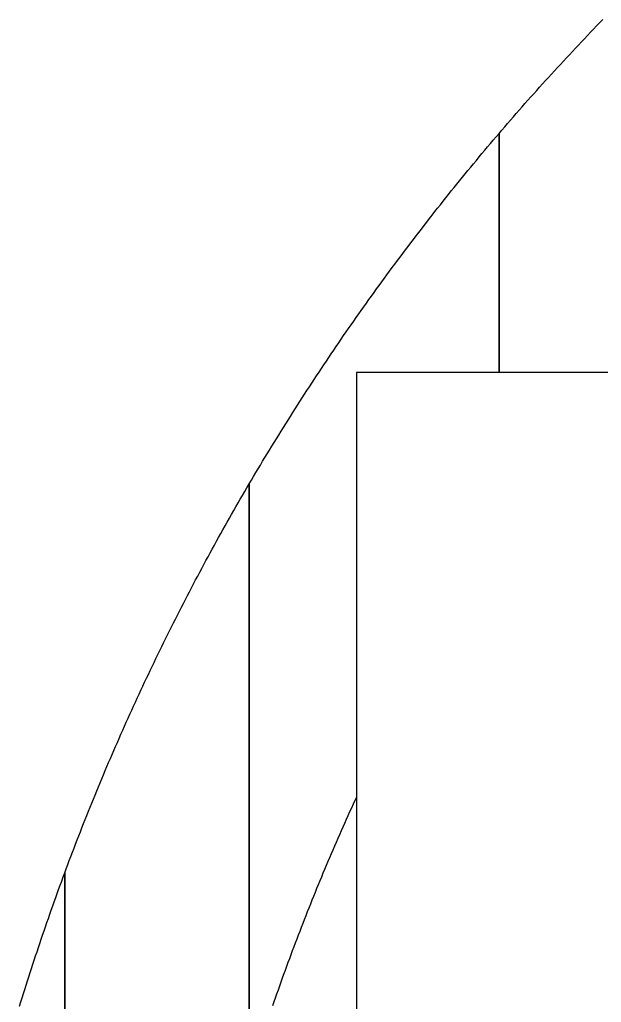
# Model space of a CAD drawing. Extents: x -25400 to 25400, y -24113 to 25400.
# Drawn here: x -24289 to -18247, y 7470 to 17684 of the extents above; entities that cross this region are included whole.
import ezdxf

# ---------------------------------------------------------------- set-up
doc = ezdxf.new("R2010")
doc.units = 0
doc.layers.add('L0D0', color=2, linetype='CONTINUOUS')

msp = doc.modelspace()

# ---------------------------------------------------------------- linework, layer by layer
at = {"layer": 'L0D0'}
for points in [[(-16115.797, 14017), (-19309.859, 14017), (-19309.859, 16501.193), (-19280.137, 16535.91), (-19250.352, 16570.574), (-19220.506, 16605.185), (-19190.597, 16639.742), (-19160.625, 16674.245), (-19130.592, 16708.693), (-19100.497, 16743.088), (-19070.34, 16777.429), (-19040.122, 16811.715), (-19009.842, 16845.947), (-18979.5, 16880.124), (-18949.096, 16914.247), (-18918.632, 16948.315), (-18888.106, 16982.328), (-18857.519, 17016.286), (-18826.871, 17050.189), (-18796.162, 17084.036), (-18765.392, 17117.829), (-18734.561, 17151.566), (-18703.67, 17185.247), (-18672.718, 17218.873), (-18641.706, 17252.443), (-18610.633, 17285.957), (-18579.501, 17319.416), (-18548.308, 17352.818), (-18517.055, 17386.164), (-18485.741, 17419.454), (-18454.369, 17452.687), (-18422.936, 17485.864), (-18391.444, 17518.984), (-18359.892, 17552.047), (-18328.281, 17585.054), (-18296.61, 17618.004), (-18264.88, 17650.897), (-18233.091, 17683.732)], [(-21905.071, -12857.988), (-21905.071, 12857.988), (-21881.901, 12897.381), (-21858.659, 12936.732), (-21835.346, 12976.042), (-21811.963, 13015.309), (-21788.509, 13054.534), (-21764.985, 13093.718), (-21741.39, 13132.858), (-21717.725, 13171.956), (-21693.989, 13211.012), (-21670.183, 13250.025), (-21646.307, 13288.995), (-21622.361, 13327.922), (-21598.345, 13366.805), (-21574.259, 13405.646), (-21550.104, 13444.443), (-21525.878, 13483.196), (-21501.583, 13521.906), (-21477.218, 13560.572), (-21452.783, 13599.194), (-21428.28, 13637.772), (-21403.706, 13676.306), (-21379.064, 13714.796), (-21354.352, 13753.241), (-21329.571, 13791.642), (-21304.721, 13829.998), (-21279.802, 13868.31), (-21254.815, 13906.576), (-21229.758, 13944.798), (-21204.633, 13982.974), (-21179.439, 14021.105), (-21154.176, 14059.191), (-21128.845, 14097.231), (-21103.445, 14135.225), (-21077.978, 14173.174), (-21052.442, 14211.077), (-21026.838, 14248.933), (-21001.165, 14286.744), (-20975.425, 14324.509), (-20949.617, 14362.227), (-20923.741, 14399.898), (-20897.797, 14437.523), (-20871.786, 14475.101), (-20845.707, 14512.633), (-20819.56, 14550.117), (-20793.347, 14587.554), (-20767.065, 14624.944), (-20740.717, 14662.287), (-20714.302, 14699.582), (-20687.819, 14736.83), (-20661.269, 14774.03), (-20634.653, 14811.182), (-20607.97, 14848.286), (-20581.22, 14885.342), (-20554.403, 14922.35), (-20527.52, 14959.309), (-20500.57, 14996.22), (-20473.554, 15033.083), (-20446.472, 15069.897), (-20419.323, 15106.662), (-20392.109, 15143.378), (-20364.828, 15180.045), (-20337.482, 15216.663), (-20310.069, 15253.232), (-20282.591, 15289.751), (-20255.047, 15326.221), (-20227.438, 15362.641), (-20199.763, 15399.012), (-20172.023, 15435.333), (-20144.217, 15471.603), (-20116.347, 15507.824), (-20088.411, 15543.994), (-20060.41, 15580.114), (-20032.344, 15616.184), (-20004.213, 15652.203), (-19976.018, 15688.171), (-19947.757, 15724.089), (-19919.433, 15759.956), (-19891.043, 15795.771), (-19862.59, 15831.536), (-19834.072, 15867.249), (-19805.49, 15902.911), (-19776.843, 15938.522), (-19748.133, 15974.08), (-19719.359, 16009.587), (-19690.521, 16045.043), (-19661.619, 16080.446), (-19632.653, 16115.797), (-19603.624, 16151.096), (-19574.532, 16186.343), (-19545.376, 16221.538), (-19516.157, 16256.68), (-19486.874, 16291.769), (-19457.529, 16326.805), (-19428.12, 16361.789), (-19398.649, 16396.72), (-19369.115, 16431.597), (-19339.518, 16466.422), (-19309.859, 16501.193), (-19309.859, 14017), (-20791, 14017), (-20791, 7015.85)], [(-23820.952, -8816.023), (-23820.952, 8816.023), (-23805.05, 8858.87), (-23789.072, 8901.688), (-23773.017, 8944.478), (-23756.884, 8987.238), (-23740.675, 9029.97), (-23724.389, 9072.672), (-23708.026, 9115.345), (-23691.586, 9157.988), (-23675.07, 9200.602), (-23658.477, 9243.185), (-23641.807, 9285.739), (-23625.061, 9328.263), (-23608.238, 9370.757), (-23591.339, 9413.22), (-23574.364, 9455.653), (-23557.312, 9498.055), (-23540.184, 9540.427), (-23522.98, 9582.767), (-23505.699, 9625.077), (-23488.343, 9667.355), (-23470.91, 9709.602), (-23453.402, 9751.818), (-23435.817, 9794.002), (-23418.157, 9836.154), (-23400.421, 9878.275), (-23382.609, 9920.364), (-23364.721, 9962.42), (-23346.758, 10004.444), (-23328.719, 10046.436), (-23310.604, 10088.395), (-23292.415, 10130.322), (-23274.149, 10172.216), (-23255.809, 10214.077), (-23237.393, 10255.904), (-23218.902, 10297.699), (-23200.335, 10339.46), (-23181.694, 10381.188), (-23162.977, 10422.882), (-23144.186, 10464.543), (-23125.32, 10506.169), (-23106.378, 10547.762), (-23087.362, 10589.32), (-23068.271, 10630.844), (-23049.106, 10672.334), (-23029.866, 10713.789), (-23010.551, 10755.21), (-22991.162, 10796.595), (-22971.698, 10837.946), (-22952.16, 10879.262), (-22932.548, 10920.542), (-22912.862, 10961.787), (-22893.101, 11002.997), (-22873.266, 11044.171), (-22853.357, 11085.309), (-22833.374, 11126.411), (-22813.317, 11167.477), (-22793.187, 11208.507), (-22772.982, 11249.501), (-22752.704, 11290.459), (-22732.352, 11331.379), (-22711.927, 11372.264), (-22691.428, 11413.111), (-22670.855, 11453.921), (-22650.21, 11494.695), (-22629.491, 11535.431), (-22608.698, 11576.129), (-22587.832, 11616.791), (-22566.894, 11657.414), (-22545.882, 11698), (-22524.797, 11738.548), (-22503.639, 11779.058), (-22482.409, 11819.53), (-22461.105, 11859.964), (-22439.729, 11900.359), (-22418.281, 11940.716), (-22396.759, 11981.034), (-22375.166, 12021.313), (-22353.499, 12061.553), (-22331.761, 12101.755), (-22309.95, 12141.917), (-22288.067, 12182.04), (-22266.111, 12222.123), (-22244.084, 12262.167), (-22221.984, 12302.171), (-22199.813, 12342.135), (-22177.57, 12382.059), (-22155.255, 12421.944), (-22132.868, 12461.788), (-22110.41, 12501.591), (-22087.88, 12541.355), (-22065.278, 12581.077), (-22042.605, 12620.759), (-22019.861, 12660.4), (-21997.045, 12700), (-21974.158, 12739.559), (-21951.2, 12779.077), (-21928.171, 12818.553), (-21905.071, 12857.988), (-21905.071, -12857.988)], [(-21658.844, 7436.698), (-21644.71, 7477.737), (-21630.498, 7518.748), (-21616.208, 7559.733), (-21601.841, 7600.69), (-21587.396, 7641.62), (-21572.873, 7682.522), (-21558.273, 7723.397), (-21543.595, 7764.245), (-21528.841, 7805.064), (-21514.008, 7845.855), (-21499.099, 7886.618), (-21484.112, 7927.353), (-21469.048, 7968.059), (-21453.907, 8008.737), (-21438.689, 8049.386), (-21423.394, 8090.006), (-21408.022, 8130.597), (-21392.573, 8171.159), (-21377.047, 8211.691), (-21361.444, 8252.194), (-21345.765, 8292.667), (-21330.009, 8333.11), (-21314.176, 8373.524), (-21298.267, 8413.907), (-21282.281, 8454.261), (-21266.219, 8494.583), (-21250.08, 8534.876), (-21233.865, 8575.137), (-21217.574, 8615.368), (-21201.206, 8655.568), (-21184.763, 8695.737), (-21168.243, 8735.874), (-21151.647, 8775.98), (-21134.975, 8816.055), (-21118.227, 8856.098), (-21101.404, 8896.109), (-21084.504, 8936.088), (-21067.529, 8976.035), (-21050.478, 9015.95), (-21033.352, 9055.833), (-21016.15, 9095.683), (-20998.872, 9135.5), (-20981.519, 9175.284), (-20964.091, 9215.036), (-20946.588, 9254.754), (-20929.009, 9294.439), (-20911.355, 9334.091), (-20893.625, 9373.709), (-20875.821, 9413.293), (-20857.942, 9452.844), (-20839.988, 9492.361), (-20821.959, 9531.844), (-20803.855, 9571.292), (-20791, 9599.163), (-20791, 7015.85)], [(-24288.804, 7430.612), (-24275.395, 7474.303), (-24261.907, 7517.97), (-24248.341, 7561.612), (-24234.696, 7605.23), (-24220.972, 7648.823), (-24207.171, 7692.392), (-24193.29, 7735.936), (-24179.332, 7779.454), (-24165.295, 7822.948), (-24151.18, 7866.416), (-24136.987, 7909.859), (-24122.716, 7953.276), (-24108.366, 7996.667), (-24093.939, 8040.032), (-24079.433, 8083.372), (-24064.85, 8126.685), (-24050.188, 8169.972), (-24035.449, 8213.232), (-24020.632, 8256.466), (-24005.737, 8299.673), (-23990.765, 8342.854), (-23975.715, 8386.007), (-23960.587, 8429.133), (-23945.381, 8472.232), (-23930.098, 8515.303), (-23914.738, 8558.347), (-23899.3, 8601.363), (-23883.785, 8644.351), (-23868.193, 8687.312), (-23852.523, 8730.244), (-23836.776, 8773.148), (-23820.952, 8816.023), (-23820.952, 4455.665)]]:
    msp.add_lwpolyline(points, dxfattribs=at)

doc.saveas('drawing.dxf')
